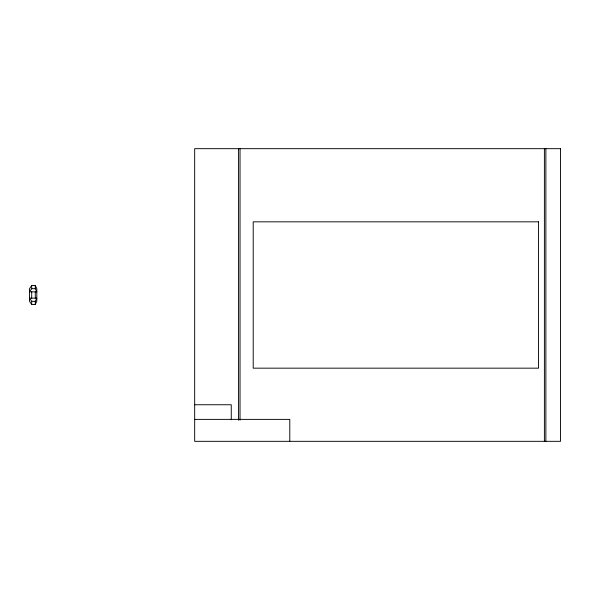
<?xml version="1.0" encoding="UTF-8"?>
<svg xmlns="http://www.w3.org/2000/svg" width="590" height="590" viewBox="0 0 590 590"><rect width="100%" height="100%" fill="white"/><g stroke="black" fill="none" stroke-linecap="round" stroke-linejoin="round"><path stroke-width="0.89" d="M35.282 304.462L35.282 301.313L36.816 298.149L29.5 298.149L31.698 301.313L31.698 304.462L35.282 304.462L36.816 301.291L36.816 288.709L35.282 285.538L31.698 285.538L29.5 288.709L29.5 301.291L31.698 304.462M31.698 285.538L31.698 288.687L29.5 291.851L36.816 291.851L35.282 288.687L35.282 285.538M31.698 288.687L35.282 288.687M31.698 301.313L35.282 301.313M194.671 404.747L231.258 404.747L231.258 419.807M194.671 419.379L289.786 419.379L289.786 441.327M545.868 148.673L545.868 441.327M544.4 148.673L544.4 441.327M240.034 148.673L240.034 420.161M238.574 148.673L238.574 420.161M35.282 291.851L35.282 298.149M31.698 291.851L31.698 298.149M560.5 148.673L194.671 148.673L194.671 441.327L560.5 441.327L560.5 148.673M538.552 221.833L253.206 221.833L253.206 368.167L538.552 368.167L538.552 221.833"/></g></svg>
